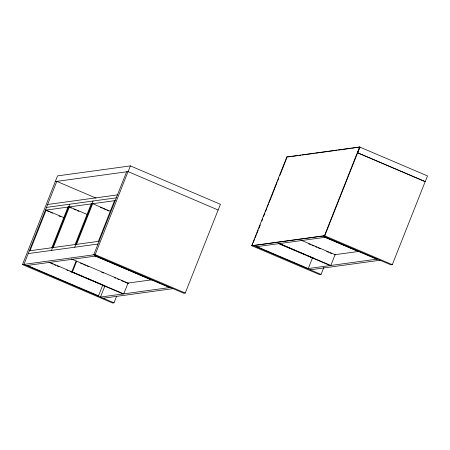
<?xml version="1.0" encoding="UTF-8"?>
<svg xmlns="http://www.w3.org/2000/svg" width="450" height="450" viewBox="0 0 450 450"><rect width="100%" height="100%" fill="white"/><g stroke="black" fill="none" stroke-linecap="round" stroke-linejoin="round"><path stroke-width="0.67" d="M22.5 264.583L57.544 175.877L130.388 165.893L220.444 204.317L218.188 210.021L128.053 171.602L95.181 254.616L22.5 264.583L112.556 303.013L114.002 302.816L116.589 296.28M30.032 250.734L46.131 210.071L64.198 217.783M51.851 247.742L67.95 207.079M51.48 250.414L69.773 204.21M53.297 247.545L69.396 206.882L86.816 214.318M75.116 244.553L91.215 203.889M74.745 247.224L93.038 201.021M76.562 244.356L92.661 203.692L110.728 211.404M71.702 272.059L75.971 261.276L76.691 261.174L72.422 271.957L71.702 272.059L123.036 293.963M98.381 241.363L114.48 200.7M126.608 171.799L93.741 254.818L183.791 293.243L185.237 293.046L218.109 210.032M130.388 165.893L128.132 171.591L55.288 181.581M97.791 295.897L98.511 295.802L102.78 285.019M104.76 286.273L100.491 297.051L170.286 287.483M128.025 283.078L123.756 293.861L72.422 271.957M323.904 267.233L321.058 274.421L319.613 274.618L251.691 245.683L286.813 156.966L359.578 146.987L427.5 175.922L425.244 181.626L357.705 152.803L359.961 147.105L351.562 148.252M252.765 243.849L251.989 245.807L324.754 235.828L359.876 147.116M253.282 242.544L254.571 239.287M255.088 237.982L256.382 234.72M256.899 233.415L258.188 230.153M258.705 228.847L260.353 224.882M261.906 220.956L262.682 218.998M263.61 216.456L264.904 213.193M265.421 211.888L266.709 208.626M267.227 207.321L268.521 204.058M269.038 202.753L270.326 199.491M270.444 199.384L271.221 197.426M271.361 196.886L273.032 192.847M273.167 192.319L277.043 182.531M277.56 181.226L278.848 177.964M279.883 175.359L280.659 173.402M280.8 173.239L281.576 171.276M281.694 170.792L283.387 166.703M283.5 166.224L286.864 157.725M251.691 245.683L324.45 235.704L359.578 146.987M335.081 254.683L330.812 265.466L279.478 243.562M323.308 236.031L390.848 264.853L392.293 264.651L425.166 181.637L357.621 152.814M291.279 156.521L286.813 156.966M292.657 156.33L297.523 155.666M298.896 155.475L300.988 155.188M302.361 155.002L314.173 153.382M315.529 153.197L327.353 151.571M328.697 151.391L337.067 150.244M338.394 150.058L350.246 148.433M47.666 204.474L117.461 194.901M46.508 207.399L116.302 197.826M45.411 210.172L115.206 200.599M29.312 250.836L99.107 241.262M28.215 253.603L98.004 244.035M26.646 265.539L96.441 255.971M256.219 246.752L326.008 237.184M127.305 283.179L152.443 279.731M311.816 257.878L313.2 257.687M334.62 254.751L359.499 251.336M307.547 268.656L377.342 259.088M103.191 298.204L172.986 288.636M310.247 269.809L380.042 260.241M324.45 235.704L392.293 264.651M325.288 237.279L376.622 259.183M324.214 236.931L358.239 251.449M301.072 240.176L335.616 254.914M308.694 243.833L310.618 244.654M311.901 245.199L313.824 246.021M315.113 246.572L317.036 247.393M318.319 247.939L320.243 248.76M326.661 251.499L328.584 252.321M329.867 252.866L331.791 253.688M278.533 243.264L295.858 250.656M297.141 251.207L299.064 252.028M300.347 252.574L302.271 253.395M303.553 253.941L305.483 254.768M306.765 255.313L308.689 256.134M309.971 256.68L312.536 257.777L308.267 268.56L256.939 246.656M278.758 243.664L330.092 265.567M253.513 245.599L321.058 274.421M96.052 198.112L56.812 181.367L23.946 264.386L114.002 302.816M100.328 207.371L102.263 208.198M103.556 208.749L105.491 209.571M106.779 210.122L108.714 210.949M68.676 206.983L71.258 208.08M73.839 209.183L75.774 210.009M77.062 210.561L78.998 211.388M47.346 210.999L49.281 211.826M50.574 212.372L52.509 213.199M58.961 215.955L60.896 216.782M95.181 254.616L185.237 293.046M95.721 256.067L169.566 287.578M94.652 255.724L151.178 279.844M71.387 258.913L128.554 283.309M80.46 263.194L82.389 264.015M83.672 264.561L85.596 265.382M86.878 265.928L88.802 266.749M101.638 272.227L103.562 273.049M114.469 277.701L115.751 278.252M117.681 279.073L118.963 279.619M121.528 280.716L123.452 281.537M124.734 282.082L126.658 282.904M48.943 262.046L77.141 274.078M78.424 274.624L80.347 275.445M81.63 275.991L83.554 276.812M84.836 277.363L86.754 278.179M88.037 278.73L98.291 283.106M99.574 283.652L101.498 284.473M50.782 263.239L52.706 264.06M53.904 264.572L55.834 265.393M57.116 265.939L59.046 266.76M66.808 270.073L68.091 270.624M69.964 271.423L71.246 271.969M102.077 285.126L105.289 286.498M27.366 265.444L98.511 295.802"/></g></svg>
